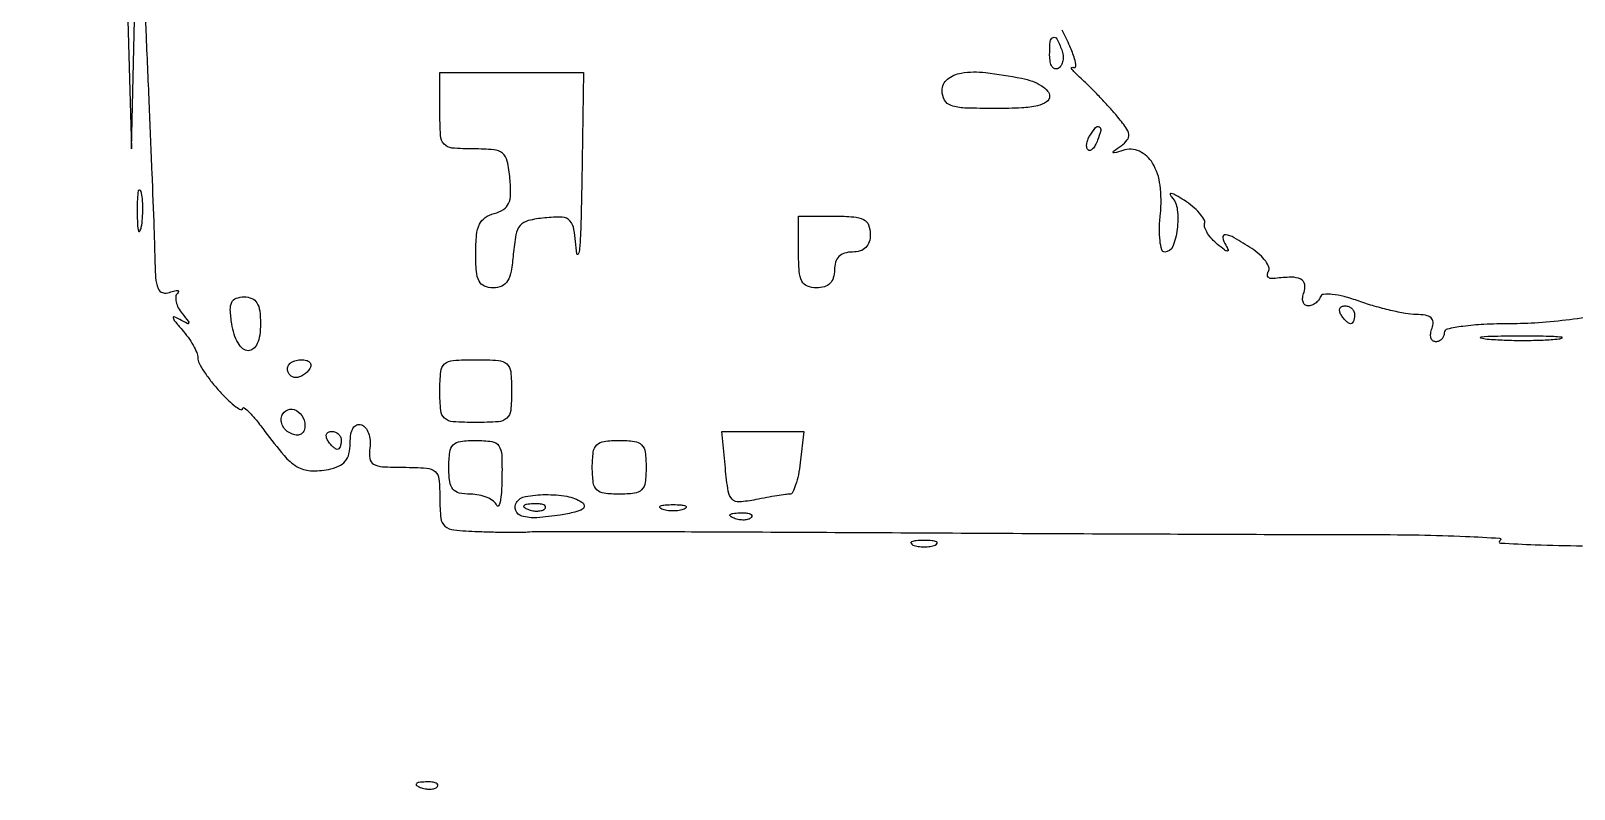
# Model space of a CAD drawing. Extents: x 130 to 894, y 104 to 894.
# Drawn here: x 130.4 to 302.5, y 104.1 to 188.7 of the extents above; entities that cross this region are included whole.
import ezdxf

# ---------------------------------------------------------------- set-up
doc = ezdxf.new("R2010")
doc.units = 0

msp = doc.modelspace()

# ---------------------------------------------------------------- linework, layer by layer
for points in [[(140.074729, 526.294777, 0.000011), (140.148965, 375.440163, 0.000341)], [(142.365318, 207.5), (143.234774, 188, -0.00056), (143.574589, 180.181991, -0.00067), (143.876531, 172.81789, -0.000575), (144.11559, 166.609889, -0.004424), (144.19854, 163.6992, 0.011187), (144.305749, 161.149055, 0.078602), (144.577787, 159.939749, 0.228971), (145.086285, 159.473143, 0.166177), (145.865944, 159.502052, -0.020872), (146.432683, 159.692805, -0.102004), (146.768132, 159.719572, -0.450336), (146.846974, 159.604539, -0.135821), (146.728195, 159.394862, 0.1771), (146.54886, 159.008766, 0.079246), (146.590801, 158.442226, 0.06389), (146.836232, 157.789516, 0.048305), (147.258676, 157.150051, -0.005088), (147.951601, 156.275722, -0.262914), (147.98192, 156.069245, -0.45085), (147.836326, 156.015226, -0.007668), (147, 156.479936, 0.031688), (146.3849, 156.784041, 0.607298), (146.256616, 156.676922, 0.118533), (146.441928, 156.295672, 0.007568), (147.25, 155.343154, -0.025122), (147.919799, 154.495001, -0.026777), (148.485938, 153.601282, -0.027666), (148.885741, 152.785742, -0.100457), (149, 152.222781, 0.123196), (149.149044, 151.627055, 0.022382), (149.734375, 150.639563, 0.022897), (150.542885, 149.520381, 0.019006), (151.5, 148.405499, 0.014612), (152.460412, 147.428097, 0.031512), (153.265625, 146.747197, 0.055593), (153.814221, 146.427335, 0.542282), (154, 146.548257, -0.616582), (154.173818, 146.635624, -0.038861), (154.733062, 146.148111, -0.023986), (155.536788, 145.2467, -0.011145), (156.495529, 144.00606, 0.016408), (158.624223, 141.310572, 0.082545), (160.082184, 140.07048, 0.124215), (161.56219, 139.624081, 0.058733), (163.564646, 139.767607, 0.055529), (164.71425, 140.123003, 0.11727), (165.456, 140.680176, 0.117697), (165.865914, 141.510115, 0.05617), (166, 142.69991, -0.039371), (166.079362, 143.706215, -0.098374), (166.333481, 144.394846, -0.165068), (166.737012, 144.730599, -0.175636), (167.25, 144.74038, -0.14665), (167.704413, 144.416049, -0.07808), (168.04091, 143.805683, -0.066642), (168.213795, 143.01367, -0.056526), (168.187142, 142.157047, 0.071943), (168.186677, 140.989956, 0.230339), (168.611624, 140.363479, 0.116972), (169.614036, 140.06532, 0.014056), (171.937142, 140, -0.015255), (174.507882, 139.921549, -0.16397), (175.459796, 139.534634, -0.194406), (175.900043, 138.67997, -0.022914), (176, 136.5, 0.024591), (176.107031, 134.325132, 0.192796), (176.564824, 133.444213, 0.155122), (177.559365, 133.020415, 0.014496), (180.25, 132.842466, 0.003877), (181.987113, 132.791562, 0.004104), (183.692188, 132.768829, 0.00392), (185.161122, 132.772819, 0.018657), (186, 132.813004, -0.021734), (187.168995, 132.861796, -0.00013), (197.928125, 132.840207, -0.000543), (210.209193, 132.799048, -0.000346), (224.5, 132.725763, 0.000226), (239.92832, 132.642953, 0.000212), (255.688506, 132.572163, 0.000211), (269.669429, 132.521185, 0.00073), (278.71619, 132.505225, -0.00371), (285.203958, 132.455122, -0.007255), (290.370994, 132.301869, -0.005826), (294.174193, 132.089381, -0.799204), (294.21619, 131.820285, 0.802818), (294.258717, 131.555457, 0.005524), (298.144756, 131.370291, 0.00701), (303.40343, 131.251716, 0.003593)], [(305.328627, 156.951663, -0.01317), (302.015764, 156.453938, -0.013), (298.501109, 156.112695, -0.017699), (295.318499, 156, 0.011889), (292.421042, 155.931095, 0.022065), (290.079625, 155.71584, 0.01909), (288.329713, 155.408292, 0.353356), (288, 155, -0.095827), (287.92617, 154.618313, -0.097132), (287.715469, 154.29375, -0.098664), (287.401, 154.076457, -0.102345), (287.031385, 154, -0.184534), (286.710807, 154.122486, -0.147206), (286.516384, 154.440625, -0.100118), (286.488865, 154.925634, -0.055937), (286.638374, 155.5, 0.099096), (286.754987, 156.184014, 0.210011), (286.529312, 156.660046, 0.137791), (285.92475, 156.94484, 0.036958), (284.856989, 157.043893, -0.038587), (283.679369, 157.157003, -0.013639), (282.017365, 157.494197, -0.013445), (280.204304, 157.965523, -0.015389), (278.5, 158.515208, 0.019545), (276.844084, 159.034134, 0.039953), (275.506707, 159.284041, 0.053986), (274.553367, 159.281183, 0.290086), (274.166667, 158.971315, -0.086239), (273.962578, 158.600062, -0.068824), (273.630551, 158.285324, -0.068887), (273.225907, 158.072762, -0.086749), (272.809678, 158, -0.173231), (272.467935, 158.122064, -0.149708), (272.255805, 158.440625, -0.105118), (272.216517, 158.925812, -0.059505), (272.361626, 159.5, 0.137147), (272.44532, 160.389505, 0.239954), (272.008147, 160.964836, 0.118591), (270.950289, 161.194662, 0.028575), (269.149648, 161.051601, -0.066591), (268.675088, 161.049972, -0.167721), (268.369793, 161.201952, -0.221687), (268.273385, 161.474295, -0.114873), (268.391062, 161.823734, 0.229221), (268.440952, 162.306772, 0.070229), (268.087479, 162.972723, 0.054268), (267.423982, 163.704317, 0.036442), (266.526597, 164.390616, 0.012728), (264.585503, 165.592989, 0.10174), (263.59348, 165.928738, 0.506298), (263.30395, 165.622287, 0.09041), (263.632941, 164.75, -0.030841), (263.901901, 164.232531, -0.577081), (263.814769, 164.112808, -0.136243), (263.503939, 164.235497, -0.008633), (262.723929, 164.845912, -0.039074), (262.104835, 165.433621, -0.044829), (261.615609, 166.085661, -0.050212), (261.314008, 166.704081, -0.143819), (261.281971, 167.176331, 0.192875), (261.20206, 167.66184, 0.044429), (260.701579, 168.343959, 0.039627), (259.941198, 169.080962, 0.029765), (259, 169.768737, 0.012465), (258.093718, 170.320181, 0.066178), (257.557937, 170.540123, 0.56565), (257.447847, 170.432904, 0.124497), (257.601486, 170.136832, -0.154693), (258.232652, 168.721333, -0.059317), (258.219545, 166.541562, -0.063271), (257.723098, 164.60445, -0.307568), (256.833423, 164, -0.337297), (256.497773, 164.255495, -0.038752), (256.304673, 165.248437, -0.034201), (256.24118, 166.620709, -0.020502), (256.344186, 168.25, 0.056692), (256.315029, 171.444574, 0.103184), (255.477688, 173.904987, 0.15396), (254.002872, 175.229095, 0.185619), (252.156044, 175.338229, -0.004224), (251.201139, 175.043272, -0.391599), (251.080884, 175.102157, -0.339317), (251.121762, 175.241534, -0.00386), (251.960237, 175.844618, 0.069907), (252.648703, 176.492975, 0.207644), (252.815682, 177.105026, 0.121256), (252.505418, 177.871869, 0.018276), (251.478261, 179.18895, 0.009694), (250.588082, 180.207423, 0.006149), (249.513779, 181.360682, 0.006175), (248.430701, 182.467371, 0.011354), (247.518025, 183.336777, -0.010985), (246.808827, 184.011352, -0.047118), (246.436075, 184.459074, -0.473592), (246.47286, 184.584872, -0.22178), (246.668612, 184.57806, 0.572451), (246.915755, 184.735968, 0.064668), (246.777839, 185.555366, 0.030908), (246.255252, 186.953458, 0.013481), (245.399418, 188.741283, -0.019606)]]:
    msp.add_lwpolyline(points, format="xyb")
msp.add_lwpolyline([(140.948199, 199), (141.629518, 175.5), (141.997418, 191.5)])
for points in [[(245.349337, 186.532025, -0.066719), (245.493102, 185.926665, -0.072258), (245.466258, 185.321649, -0.081026), (245.279146, 184.809536, -0.126981), (244.956326, 184.473008, -0.214542), (244.594852, 184.42542, -0.177225), (244.280921, 184.660421, -0.099152), (244.068264, 185.193244, -0.045552), (244, 185.940983, -0.020503), (244.063011, 187.476999, -0.275668), (244.377209, 187.917133, -0.395517), (244.794126, 187.769457, -0.027681)], [(191.825293, 171.75, -0.003293), (191.732587, 167.303573, -0.010755), (191.588616, 164.364164, -0.100092), (191.426353, 163.77779, -0.753456), (191.264919, 163.808856, 0.013318), (190.950165, 166.5124, 0.147776), (190.496197, 167.486875, 0.20735), (189.644266, 167.880169, 0.03004), (187.689626, 167.808856, 0.034518), (185.865502, 167.504102, 0.157445), (184.958564, 166.951948, 0.135107), (184.470427, 165.923128, 0.022966), (184.189635, 163.75, -0.022555), (183.946438, 161.855585, -0.09217), (183.543274, 160.773341, -0.154028), (182.900713, 160.20438, -0.105153), (181.939635, 160, -0.100233), (180.964232, 160.19752, -0.178865), (180.374868, 160.750528, -0.097482), (180.076411, 161.833671, -0.018633), (180, 163.883369, -0.022869), (180.091652, 165.886135, -0.086705), (180.418027, 167.091444, -0.132352), (181.047076, 167.83738, -0.08804), (182.068995, 168.307792, 0.075491), (183.086947, 168.745964, 0.148227), (183.662587, 169.403192, 0.103969), (183.892649, 170.442676, 0.026568), (183.818995, 172.174423, 0.028071), (183.518152, 174.141588, 0.171089), (182.991347, 175.007071, 0.151716), (182.002481, 175.406612, 0.020715), (179.749344, 175.5, -0.019496), (177.350335, 175.593579, -0.194872), (176.469359, 176.03324, -0.168541), (176.075037, 176.995167, -0.013813), (175.999344, 179.75), (176, 184), (184, 184), (192, 184)], [(240.875, 183.375, -0.039952), (242.071107, 183.034604, -0.053099), (243.082031, 182.529687, -0.06437), (243.776657, 181.94713, -0.188267), (244, 181.375, -0.252402), (243.653204, 180.731774, -0.089379), (242.659091, 180.307292, -0.044894), (240.891815, 180.066263, -0.011455), (238, 180, -0.008455), (234.528387, 180.05871, -0.072107), (233, 180.333333, -0.188641), (232.272668, 180.939334, -0.12648), (232, 182, -0.224714), (232.598625, 183.264709, -0.134024), (234.149082, 183.957411, -0.067262), (236.844085, 184.009661, -0.020618)], [(249.345077, 176.456872, -0.035865), (249.083816, 175.899181, -0.069269), (248.786868, 175.507038, -0.118528), (248.50546, 175.335123, -0.281567), (248.276326, 175.390341, -0.156651), (248.142323, 175.651151, -0.070517), (248.133355, 176.040231, -0.059701), (248.242038, 176.490157, -0.049364), (248.458881, 176.933469, -0.030391), (249.120758, 177.871774, -0.36195), (249.525317, 177.954259, -0.344086), (249.696703, 177.564815, -0.029555)], [(142.252183, 168.5, 0.008901), (142.284834, 167.071102, 0.053901), (142.394187, 166.339362, 0.67161), (142.54341, 166.319562, 0.082665), (142.707261, 166.761659, 0.028254), (142.840609, 167.754739, 0.020511), (142.880728, 168.869594, 0.020826), (142.830983, 169.934218, 0.041951), (142.68708, 170.761659, 0.285845), (142.523779, 170.916221, 0.417468), (142.37161, 170.814362, 0.038992), (142.273069, 169.938425, 0.009782)], [(224, 166, -0.072254), (223.873159, 165.126841, -0.124864), (223.5, 164.5, -0.124864), (222.873159, 164.126841, -0.072254), (222, 164, 0.072254), (221.126841, 163.873159, 0.124864), (220.5, 163.5, 0.124864), (220.126841, 162.873159, 0.072254), (220, 162, -0.072254), (219.873159, 161.126841, -0.124864), (219.5, 160.5, -0.124864), (218.873159, 160.126841, -0.072254), (218, 160, -0.094959), (216.978414, 160.195784, -0.184152), (216.375, 160.75, -0.098846), (216.074821, 161.849164, -0.017388), (216, 164), (216, 168), (220, 168, -0.017388), (222.150836, 167.925179, -0.098846), (223.25, 167.625, -0.184152), (223.804216, 167.021586, -0.094959)], [(156, 156, -0.034822), (155.911682, 154.733399, -0.073556), (155.634458, 153.79093, -0.11001), (155.191623, 153.210898, -0.176704), (154.613499, 153, -0.184598), (154.044477, 153.217492, -0.073547), (153.501497, 153.870322, -0.058612), (153.057864, 154.837963, -0.041788), (152.786692, 156, -0.024124), (152.635068, 157.550361, -0.121131), (152.800032, 158.399704, -0.200977), (153.287525, 158.845903, -0.086346), (154.173193, 159, -0.099977), (155.032586, 158.826425, -0.157597), (155.597766, 158.339448, -0.105784), (155.909053, 157.448644, -0.031359)], [(278, 157, -0.042167), (277.967655, 156.617151, -0.061769), (277.870461, 156.29375, -0.081139), (277.727648, 156.07446, -0.210953), (277.559017, 156, -0.151918), (277.34829, 156.065539, -0.038439), (277.066025, 156.29375, -0.035638), (276.768994, 156.617226, -0.029505), (276.5, 157, -0.082592), (276.343488, 157.3821, -0.161196), (276.3746, 157.70625, -0.182303), (276.586039, 157.921712, -0.108972), (276.940983, 158, -0.093332), (277.345238, 157.923877, -0.09642), (277.688914, 157.70625, -0.099167), (277.918938, 157.381556, -0.105053)], [(300.776433, 154.273107, -0.016947), (299.043501, 154.150473, -0.008983), (296.890462, 154.110009, -0.00893), (294.684837, 154.147583, -0.013671), (292.776433, 154.266503, -0.057523), (292.092045, 154.40844, -0.807686), (292.106202, 154.539701, -0.022011), (293.635274, 154.63236, -0.003921), (296.5, 154.65719, -0.004138), (299.373175, 154.635783, -0.018464), (301.056202, 154.54709, -0.661512), (301.099419, 154.413268, -0.153636)], [(161.5, 151, -0.06081), (161.193797, 150.617485, -0.051032), (160.7871, 150.29375, -0.053229), (160.346558, 150.073302, -0.089642), (159.940983, 150, -0.105429), (159.581949, 150.076556, -0.099231), (159.276414, 150.29375, -0.096318), (159.071618, 150.618268, -0.092995), (159, 151, -0.153634), (159.120018, 151.381379, -0.097988), (159.457961, 151.70625, -0.080552), (159.962904, 151.925455, -0.062283), (160.559017, 152, -0.066118), (161.110654, 151.926733, -0.138808), (161.478525, 151.70625, -0.191142), (161.607943, 151.379648, -0.139169)], [(184, 148.5, -0.022778), (183.900863, 146.324962, -0.192545), (183.464286, 145.46875, -0.165362), (182.521028, 145.079836, -0.01583), (180, 145, -0.01583), (177.478972, 145.079836, -0.165362), (176.535714, 145.46875, -0.192545), (176.099137, 146.324962, -0.022778), (176, 148.5, -0.022778), (176.099137, 150.675038, -0.192545), (176.535714, 151.53125, -0.165362), (177.478972, 151.920164, -0.01583), (180, 152, -0.01583), (182.521028, 151.920164, -0.165362), (183.464286, 151.53125, -0.192545), (183.900863, 150.675038, -0.022778)], [(160.8625, 144.119546, -0.136627), (160.613915, 143.758058, -0.146744), (160.220916, 143.589387, -0.110428), (159.707229, 143.644022, -0.057556), (159.121885, 143.920242, -0.085534), (158.651783, 144.338033, -0.093512), (158.366255, 144.877086, -0.100102), (158.307912, 145.452245, -0.114276), (158.484752, 145.975329, -0.230677), (159.266621, 146.469669, -0.195719), (160.215706, 146.200684, -0.151403), (160.875969, 145.251042, -0.16083)], [(165, 143, -0.042167), (164.967655, 142.617151, -0.061769), (164.870461, 142.29375, -0.081139), (164.727648, 142.07446, -0.210953), (164.559017, 142, -0.151918), (164.34829, 142.065539, -0.038439), (164.066025, 142.29375, -0.035638), (163.768994, 142.617226, -0.029505), (163.5, 143, -0.082592), (163.343488, 143.3821, -0.161196), (163.3746, 143.70625, -0.182303), (163.586039, 143.921712, -0.108972), (163.940983, 144, -0.093332), (164.345238, 143.923877, -0.09642), (164.688914, 143.70625, -0.099167), (164.918938, 143.381556, -0.105053)], [(182.921053, 138.75, -0.011459), (182.856591, 137.197245, -0.031921), (182.717133, 136.115625, -0.122766), (182.532998, 135.720772, -0.571698), (182.337719, 135.75, 0.136586), (181.9697, 136.229096, 0.060057), (181.271601, 136.632812, 0.053115), (180.37851, 136.907335, 0.048059), (179.416667, 137, -0.051742), (178.151667, 137.13126, -0.173174), (177.451389, 137.560345, -0.14035), (177.096283, 138.402031, -0.030099), (177, 140, -0.030723), (177.103846, 141.688463, -0.167168), (177.5, 142.5, -0.167168), (178.311537, 142.896154, -0.030723), (180, 143, -0.034151), (181.797332, 142.877097, -0.211076), (182.567073, 142.402412, -0.142799), (182.899607, 141.393814, -0.013343)], [(199, 140, -0.030723), (198.896154, 138.311537, -0.167168), (198.5, 137.5, -0.167168), (197.688463, 137.103846, -0.030723), (196, 137, -0.030723), (194.311537, 137.103846, -0.167168), (193.5, 137.5, -0.167168), (193.103846, 138.311537, -0.030723), (193, 140, -0.030723), (193.103846, 141.688463, -0.167168), (193.5, 142.5, -0.167168), (194.311537, 142.896154, -0.030723), (196, 143, -0.030723), (197.688463, 142.896154, -0.167168), (198.5, 142.5, -0.167168), (198.896154, 141.688463, -0.030723)], [(216.189793, 140.5, -0.020294), (215.977744, 139.158759, -0.031586), (215.676323, 138.028125, -0.032719), (215.337085, 137.200727, -0.286548), (215.015594, 137, 0.034909), (214.555514, 136.967839, 0.004634), (213.590637, 136.823149, 0.005351), (212.448431, 136.628471, 0.004469), (211.239767, 136.397953, -0.029325), (209.389695, 136.139574, -0.223569), (208.588634, 136.440891, -0.157232), (208.151753, 137.324443, -0.013055), (207.838341, 139.897953), (207.447148, 144), (212.022773, 144), (216.598399, 144)], [(191.827073, 136.128037, -0.214761), (192.094218, 135.722652, -0.306299), (191.918418, 135.34421, -0.079786), (191.061367, 134.99967, -0.015532), (189.420869, 134.680872, -0.024189), (186.808676, 134.385737, -0.085555), (185.136458, 134.5646, -0.232941), (184.463848, 135.172577, -0.237226), (184.542705, 136.069098, -0.213622), (185.54908, 136.752151, -0.041849), (187.78124, 136.957506, -0.043781), (190.155809, 136.768533, -0.099858)], [(185.8125, 135.316886, 0.051402), (186.359369, 135.160852, 0.05415), (186.916927, 135.123424, 0.060344), (187.402231, 135.202593, 0.126455), (187.729167, 135.395833, 0.296942), (187.77538, 135.614691, 0.208169), (187.592839, 135.799335, 0.077125), (187.112848, 135.910055, 0.028489), (186.416667, 135.921053, 0.018894), (185.670344, 135.862007, 0.168741), (185.37858, 135.720685, 0.470617), (185.395823, 135.538436, 0.054073)], [(203.25, 135.337719, -0.057986), (202.679992, 135.181385, -0.037979), (202, 135.12966, -0.037979), (201.320008, 135.181385, -0.057986), (200.75, 135.337719, -0.174857), (200.540618, 135.525001, -0.447206), (200.601562, 135.693942, -0.078554), (201.10856, 135.810911, -0.017491), (202, 135.842105, -0.017491), (202.89144, 135.810911, -0.078554), (203.398438, 135.693942, -0.447206), (203.459382, 135.525001, -0.174857)], [(210.729167, 134.395833, -0.126455), (210.402231, 134.202593, -0.060344), (209.916927, 134.123424, -0.05415), (209.359369, 134.160852, -0.051402), (208.8125, 134.316886, -0.054073), (208.395823, 134.538436, -0.470617), (208.37858, 134.720685, -0.168741), (208.670344, 134.862007, -0.018894), (209.416667, 134.921053, -0.028489), (210.112848, 134.910055, -0.077125), (210.592839, 134.799335, -0.208169), (210.77538, 134.614691, -0.296942)], [(228.75, 131.337719, 0.057986), (229.320008, 131.181385, 0.037979), (230, 131.12966, 0.037979), (230.679992, 131.181385, 0.057986), (231.25, 131.337719, 0.174857), (231.459382, 131.525001, 0.447206), (231.398438, 131.693942, 0.078554), (230.89144, 131.810911, 0.017491), (230, 131.842105, 0.017491), (229.10856, 131.810911, 0.078554), (228.601562, 131.693942, 0.447206), (228.540618, 131.525001, 0.174857)], [(173.8125, 104.316886, 0.051402), (174.359369, 104.160852, 0.05415), (174.916927, 104.123424, 0.060344), (175.402231, 104.202593, 0.126455), (175.729167, 104.395833, 0.296942), (175.77538, 104.614691, 0.208169), (175.592839, 104.799335, 0.077125), (175.112848, 104.910055, 0.028489), (174.416667, 104.921053, 0.018894), (173.670344, 104.862007, 0.168741), (173.37858, 104.720685, 0.470617), (173.395823, 104.538436, 0.054073)]]:
    msp.add_lwpolyline(points, format="xyb", close=True)

doc.saveas('drawing.dxf')
